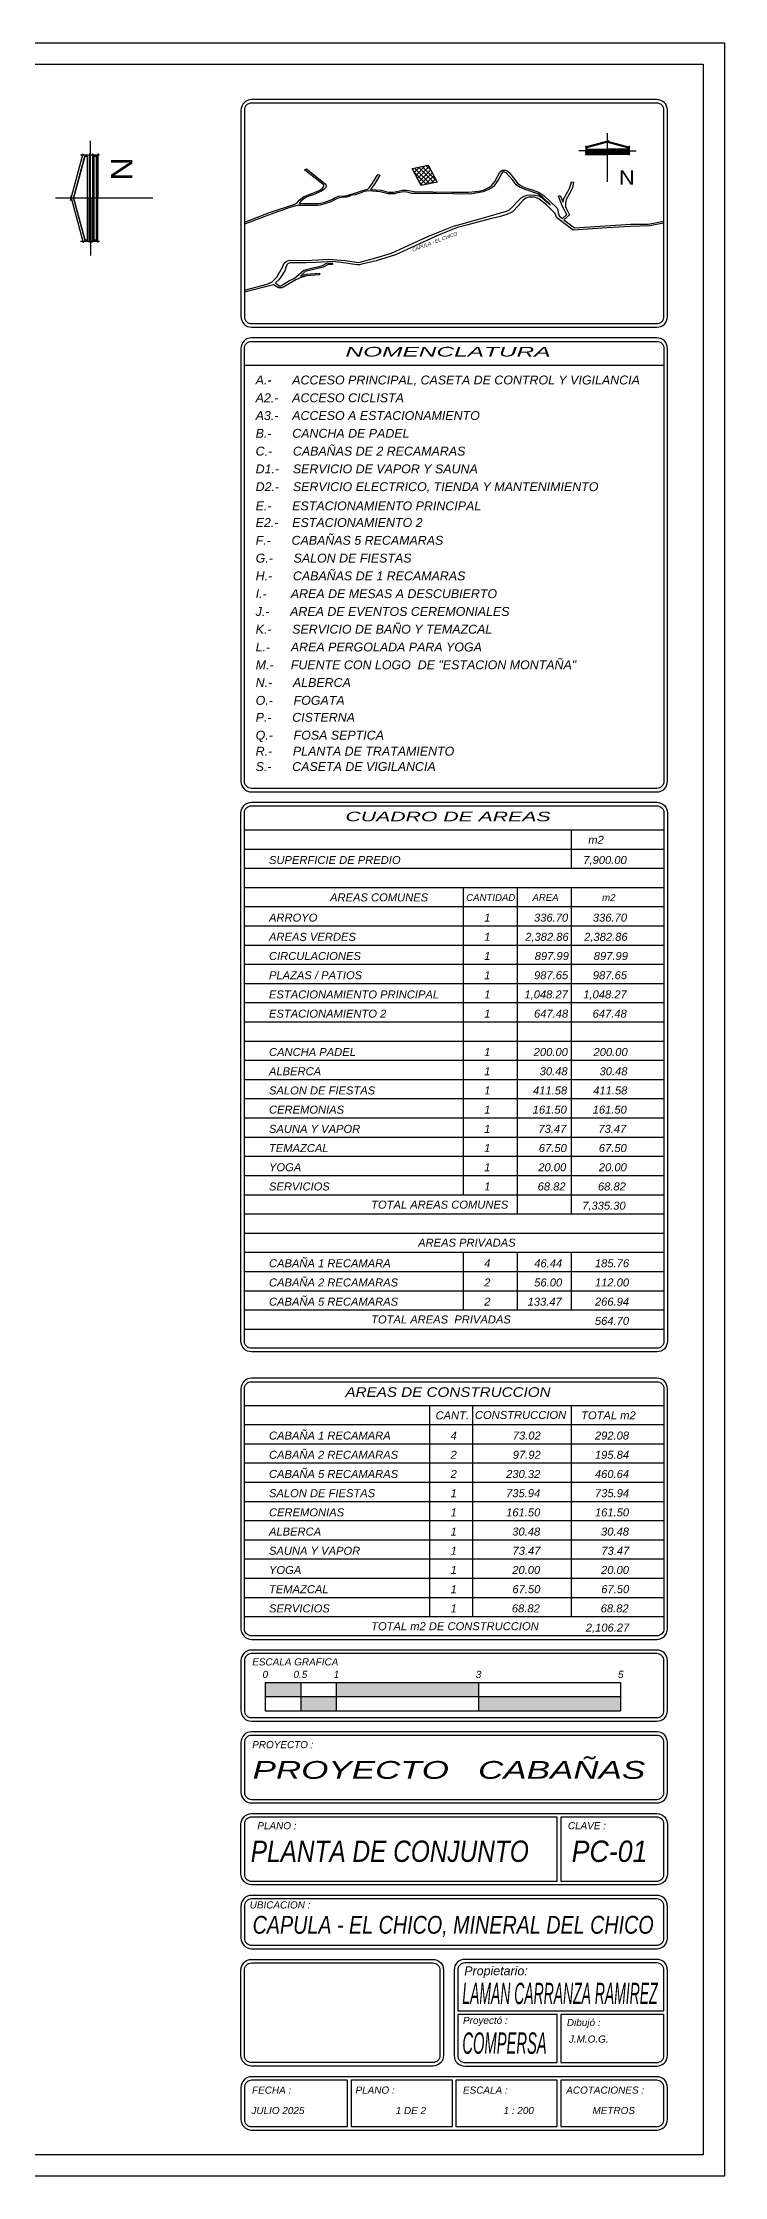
# Model space of a CAD drawing. Header units: millimetres. Extents: x 525387 to 527545, y 2235066 to 2235448.
# Drawn here: x 525651.4 to 525689.8, y 2235214.6 to 2235334.6 of the extents above; entities that cross this region are included whole.
import ezdxf
from ezdxf.enums import TextEntityAlignment as Align

# ---------------------------------------------------------------- set-up
doc = ezdxf.new("R2010")
doc.units = ezdxf.units.MM
doc.layers.add('auxiliar', color=6, linetype='Continuous')
doc.layers.add('pie de plano', color=7, linetype='Continuous')
doc.styles.add('ARIAL', font='ariali.ttf')
doc.styles.add('SWIS721', font='swissko.ttf')

msp = doc.modelspace()

# ---------------------------------------------------------------- hatches: boundary and pattern name
at = {"layer": 'auxiliar'}
h = msp.add_hatch(dxfattribs=at)
h.set_pattern_fill('NET', color=8, scale=0.058, angle=45)
h.set_pattern_definition([(45, (-1162.57987, -207.15231), (-0.130213713756, 0.130213713756), []), (135, (-1162.57987, -207.15231), (-0.130213713756, -0.130213713756), [])])
h.paths.add_polyline_path([(525672.226, 2235327.482), (525672.739, 2235326.53), (525673.634, 2235326.72), (525673.134, 2235327.686)])
at = {"layer": 'pie de plano'}
h = msp.add_hatch(color=256, dxfattribs=at)
h.dxf.hatch_style = 1
h.paths.add_polyline_path([(525665.956, 2235242.345), (525663.956, 2235242.345), (525663.956, 2235241.545), (525665.956, 2235241.545)])
h = msp.add_hatch(color=256, dxfattribs=at)
h.dxf.hatch_style = 1
h.paths.add_polyline_path([(525667.956, 2235241.545), (525665.956, 2235241.545), (525665.956, 2235240.745), (525667.956, 2235240.745)])
h = msp.add_hatch(color=256, dxfattribs=at)
h.dxf.hatch_style = 1
h.paths.add_polyline_path([(525675.956, 2235242.345), (525667.956, 2235242.345), (525667.956, 2235241.545), (525675.956, 2235241.545)])
h = msp.add_hatch(color=256, dxfattribs=at)
h.dxf.hatch_style = 1
h.paths.add_polyline_path([(525683.956, 2235241.545), (525675.956, 2235241.545), (525675.956, 2235240.745), (525683.956, 2235240.745)])

# ---------------------------------------------------------------- linework, layer by layer
for p, q in [((525662.79, 2235316.437), (525686.39, 2235316.437)), ((525662.79, 2235290.297), (525686.39, 2235290.297)), ((525662.79, 2235289.217), (525686.39, 2235289.217)), ((525681.194, 2235288.137), (525681.194, 2235290.297)), ((525662.79, 2235288.137), (525686.39, 2235288.137)), ((525662.79, 2235287.057), (525686.39, 2235287.057)), ((525675.11, 2235269.777), (525675.11, 2235287.057)), ((525678.152, 2235268.697), (525678.152, 2235287.057)), ((525681.194, 2235268.697), (525681.194, 2235287.057)), ((525662.79, 2235285.977), (525686.39, 2235285.977)), ((525662.79, 2235284.897), (525686.39, 2235284.897)), ((525662.79, 2235283.817), (525686.39, 2235283.817)), ((525662.79, 2235282.737), (525686.39, 2235282.737)), ((525662.79, 2235281.657), (525686.39, 2235281.657)), ((525662.79, 2235280.577), (525686.39, 2235280.577)), ((525662.79, 2235279.497), (525686.39, 2235279.497)), ((525662.79, 2235278.417), (525686.39, 2235278.417)), ((525662.79, 2235277.337), (525686.39, 2235277.337)), ((525662.79, 2235276.257), (525686.39, 2235276.257)), ((525662.79, 2235275.177), (525686.39, 2235275.177)), ((525662.79, 2235274.097), (525686.39, 2235274.097)), ((525662.79, 2235273.017), (525686.39, 2235273.017)), ((525662.79, 2235271.937), (525686.39, 2235271.937)), ((525662.79, 2235270.857), (525686.39, 2235270.857)), ((525662.79, 2235269.777), (525686.39, 2235269.777)), ((525662.79, 2235268.697), (525686.39, 2235268.697)), ((525662.79, 2235267.617), (525686.39, 2235267.617)), ((525662.79, 2235266.537), (525686.39, 2235266.537)), ((525675.11, 2235263.297), (525675.11, 2235266.537)), ((525678.152, 2235263.297), (525678.152, 2235266.537)), ((525681.194, 2235263.297), (525681.194, 2235266.537)), ((525662.79, 2235265.457), (525686.39, 2235265.457)), ((525662.79, 2235264.377), (525686.39, 2235264.377)), ((525662.79, 2235263.297), (525686.39, 2235263.297)), ((525662.79, 2235262.217), (525686.39, 2235262.217)), ((525662.79, 2235257.927), (525686.39, 2235257.927)), ((525662.79, 2235256.847), (525686.39, 2235256.847)), ((525673.219, 2235246.047), (525673.219, 2235257.927)), ((525675.631, 2235246.047), (525675.631, 2235257.927)), ((525681.194, 2235255.767), (525681.194, 2235257.927)), ((525681.194, 2235246.047), (525681.194, 2235256.847)), ((525662.79, 2235255.767), (525686.39, 2235255.767)), ((525662.79, 2235254.687), (525686.39, 2235254.687)), ((525662.79, 2235253.607), (525686.39, 2235253.607)), ((525662.79, 2235252.527), (525686.39, 2235252.527)), ((525662.79, 2235251.447), (525686.39, 2235251.447)), ((525662.79, 2235250.367), (525686.39, 2235250.367)), ((525662.79, 2235249.287), (525686.39, 2235249.287)), ((525662.79, 2235248.207), (525686.39, 2235248.207)), ((525662.79, 2235247.127), (525686.39, 2235247.127)), ((525662.79, 2235246.047), (525686.39, 2235246.047))]:
    msp.add_line(p, q)
at = {"layer": 'auxiliar'}
for p, q in [((525666.161, 2235327.423), (525666.278, 2235327.469)), ((525667.193, 2235326.611), (525666.161, 2235327.423)), ((525666.278, 2235327.469), (525667.335, 2235326.623)), ((525667.161, 2235326.368), (525667.235, 2235326.451)), ((525667.26, 2235326.553), (525667.193, 2235326.611)), ((525667.235, 2235326.451), (525667.26, 2235326.505)), ((525667.362, 2235326.431), (525667.256, 2235326.311)), ((525667.26, 2235326.505), (525667.26, 2235326.553)), ((525667.335, 2235326.623), (525667.369, 2235326.572)), ((525667.388, 2235326.5), (525667.362, 2235326.431)), ((525667.369, 2235326.572), (525667.388, 2235326.5)), ((525669.733, 2235326.332), (525669.803, 2235326.403)), ((525669.803, 2235326.403), (525670.003, 2235326.674)), ((525670.115, 2235326.611), (525669.888, 2235326.313)), ((525670.003, 2235326.674), (525670.301, 2235327.161)), ((525670.414, 2235327.109), (525670.115, 2235326.611)), ((525670.301, 2235327.161), (525670.414, 2235327.109)), ((525676.274, 2235326.285), (525676.586, 2235326.442)), ((525676.586, 2235326.442), (525676.705, 2235326.544)), ((525676.705, 2235326.544), (525676.871, 2235326.766)), ((525676.871, 2235326.766), (525677.009, 2235327.002)), ((525677.009, 2235327.002), (525677.132, 2235327.238)), ((525677.132, 2235327.238), (525677.208, 2235327.341)), ((525677.208, 2235327.341), (525677.31, 2235327.398)), ((525664.192, 2235325.007), (525665.627, 2235325.484)), ((525665.627, 2235325.484), (525665.75, 2235325.56)), ((525665.75, 2235325.56), (525665.876, 2235325.716)), ((525665.963, 2235325.654), (525665.864, 2235325.517)), ((525665.864, 2235325.517), (525666.989, 2235325.521)), ((525665.876, 2235325.716), (525665.956, 2235325.78)), ((525665.956, 2235325.78), (525666.129, 2235325.908)), ((525666.128, 2235325.777), (525665.963, 2235325.654)), ((525666.273, 2235325.872), (525666.128, 2235325.777)), ((525666.129, 2235325.908), (525666.335, 2235326)), ((525666.465, 2235325.955), (525666.273, 2235325.872)), ((525666.335, 2235326), (525666.584, 2235326.076)), ((525666.666, 2235326.013), (525666.465, 2235325.955)), ((525666.584, 2235326.076), (525666.924, 2235326.222)), ((525667.13, 2235326.214), (525666.666, 2235326.013)), ((525666.924, 2235326.222), (525667.025, 2235326.267)), ((525666.989, 2235325.521), (525667.298, 2235325.595)), ((525667.025, 2235326.267), (525667.161, 2235326.368)), ((525667.256, 2235326.311), (525667.13, 2235326.214)), ((525667.298, 2235325.595), (525667.576, 2235325.689)), ((525667.576, 2235325.689), (525667.747, 2235325.768)), ((525667.747, 2235325.768), (525667.897, 2235325.858)), ((525667.897, 2235325.858), (525667.984, 2235325.898)), ((525667.984, 2235325.898), (525668.088, 2235325.927)), ((525668.088, 2235325.927), (525668.455, 2235325.955)), ((525668.455, 2235325.955), (525668.635, 2235325.995)), ((525668.635, 2235325.995), (525668.771, 2235326.048)), ((525668.771, 2235326.048), (525668.935, 2235326.091)), ((525668.935, 2235326.091), (525669.11, 2235326.142)), ((525669.11, 2235326.142), (525669.385, 2235326.243)), ((525669.385, 2235326.243), (525669.581, 2235326.283)), ((525669.581, 2235326.283), (525669.668, 2235326.303)), ((525669.668, 2235326.303), (525669.733, 2235326.332)), ((525669.888, 2235326.313), (525670.487, 2235326.27)), ((525670.487, 2235326.27), (525670.743, 2235326.191)), ((525670.743, 2235326.191), (525670.901, 2235326.152)), ((525670.901, 2235326.152), (525671.196, 2235326.159)), ((525671.196, 2235326.159), (525671.339, 2235326.196)), ((525671.339, 2235326.196), (525671.508, 2235326.239)), ((525671.508, 2235326.239), (525671.682, 2235326.266)), ((525671.682, 2235326.266), (525671.904, 2235326.266)), ((525671.904, 2235326.266), (525672.137, 2235326.236)), ((525672.137, 2235326.236), (525672.342, 2235326.206)), ((525672.342, 2235326.206), (525674.456, 2235326.165)), ((525674.456, 2235326.165), (525675.389, 2235326.152)), ((525675.389, 2235326.152), (525675.785, 2235326.199)), ((525675.785, 2235326.199), (525676.083, 2235326.235)), ((525676.083, 2235326.235), (525676.274, 2235326.285)), ((525662.79, 2235324.473), (525664.192, 2235325.007))]:
    msp.add_line(p, q, dxfattribs=at)
at = {"layer": 'auxiliar', "color": 1, "linetype": 'Continuous'}
for points in [[(525509.79, 2235334.567), (525689.79, 2235334.567), (525689.79, 2235214.567), (525509.79, 2235214.567)], [(525510.99, 2235333.367), (525688.59, 2235333.367), (525688.59, 2235215.767), (525510.99, 2235215.767)]]:
    msp.add_lwpolyline(points, close=True, dxfattribs=at)
at = {"layer": 'auxiliar'}
msp.add_lwpolyline([(525672.739, 2235326.53), (525672.226, 2235327.482), (525673.134, 2235327.686), (525673.634, 2235326.72)], close=True, dxfattribs=at)
for points in [[(525662.79, 2235320.643), (525664.072, 2235320.99), (525664.356, 2235321.112), (525664.619, 2235321.37), (525664.917, 2235321.895), (525665.017, 2235322.163), (525665.141, 2235322.268), (525665.318, 2235322.334), (525666.077, 2235322.324), (525666.606, 2235322.342), (525667.545, 2235322.386), (525668.466, 2235322.317), (525669.223, 2235322.201), (525670.176, 2235322.462), (525671.073, 2235322.73), (525672.041, 2235323.17), (525673.108, 2235323.669), (525673.7, 2235323.914), (525674.561, 2235324.246), (525674.959, 2235324.354), (525676.241, 2235324.719), (525677.542, 2235325.087), (525677.709, 2235325.173), (525678.366, 2235325.837), (525678.524, 2235325.936), (525678.693, 2235325.997), (525678.889, 2235326.004), (525679.172, 2235325.994), (525679.334, 2235325.945), (525679.55, 2235325.832), (525680.017, 2235325.456), (525679.586, 2235325.867), (525679.294, 2235326.06), (525678.585, 2235326.314), (525678.274, 2235326.448), (525678.085, 2235326.57), (525677.891, 2235326.831), (525677.682, 2235327.068), (525677.524, 2235327.25), (525677.372, 2235327.311), (525677.323, 2235327.311), (525677.255, 2235327.192), (525677.105, 2235326.908), (525676.875, 2235326.569), (525676.801, 2235326.475), (525676.705, 2235326.407), (525676.455, 2235326.267), (525676.349, 2235326.227), (525676.219, 2235326.181), (525676.011, 2235326.139), (525675.469, 2235326.055), (525673.574, 2235326.09), (525672.214, 2235326.09), (525671.953, 2235326.158), (525671.735, 2235326.175), (525671.401, 2235326.125), (525671.238, 2235326.065), (525670.873, 2235326.065), (525670.434, 2235326.177), (525669.785, 2235326.234), (525669.527, 2235326.188), (525669.24, 2235326.081), (525669.014, 2235326.015), (525668.855, 2235325.984), (525668.547, 2235325.875), (525668.446, 2235325.875), (525668.116, 2235325.836), (525668.001, 2235325.8), (525667.65, 2235325.624), (525667.373, 2235325.524), (525667.052, 2235325.437), (525666.907, 2235325.418), (525665.786, 2235325.418), (525665.677, 2235325.399), (525665.352, 2235325.292), (525664.451, 2235324.983), (525663.629, 2235324.677), (525662.79, 2235324.364)], [(525677.31, 2235327.398), (525677.457, 2235327.393), (525677.57, 2235327.352), (525677.676, 2235327.266), (525678.068, 2235326.803), (525678.147, 2235326.667), (525678.35, 2235326.524), (525678.605, 2235326.409), (525678.98, 2235326.283), (525679.327, 2235326.151), (525679.637, 2235325.976), (525680.359, 2235325.285), (525680.425, 2235325.162), (525680.448, 2235324.995), (525680.5, 2235324.835), (525680.68, 2235324.675), (525680.932, 2235324.898), (525680.68, 2235325.358), (525680.452, 2235325.926), (525680.55, 2235325.966), (525680.722, 2235325.604), (525680.749, 2235325.759), (525680.994, 2235326.2), (525681.106, 2235326.428), (525681.188, 2235326.74), (525681.301, 2235326.722), (525681.244, 2235326.4), (525681.057, 2235326.048), (525680.893, 2235325.745), (525680.848, 2235325.565), (525680.848, 2235325.337), (525681.085, 2235324.878), (525680.768, 2235324.602), (525681.355, 2235324.158), (525684.522, 2235324.357), (525685.506, 2235324.352), (525686.39, 2235324.524)], [(525686.39, 2235324.412), (525685.57, 2235324.259), (525684.504, 2235324.228), (525683.2, 2235324.159), (525681.293, 2235324.016), (525680.356, 2235324.733), (525680.281, 2235324.951), (525679.77, 2235325.467), (525679.377, 2235325.764), (525679.262, 2235325.831), (525679.124, 2235325.873), (525678.769, 2235325.874), (525678.614, 2235325.825), (525678.475, 2235325.707), (525678.191, 2235325.394), (525677.872, 2235325.048), (525677.557, 2235324.909), (525677.125, 2235324.766), (525676.694, 2235324.678), (525675.362, 2235324.329), (525674.771, 2235324.169), (525673.737, 2235323.767), (525671.288, 2235322.627), (525670.195, 2235322.304), (525669.401, 2235322.107), (525669.271, 2235322.077), (525669.138, 2235322.075), (525668.238, 2235322.201), (525667.769, 2235322.253), (525666.83, 2235322.209), (525666.253, 2235322.191), (525665.365, 2235322.191), (525665.249, 2235322.144), (525665.178, 2235322.07), (525665.098, 2235321.874), (525665.059, 2235321.733), (525664.857, 2235321.416), (525664.72, 2235321.225), (525664.54, 2235321.058), (525664.736, 2235320.9), (525664.835, 2235320.892), (525665.324, 2235321.183), (525665.589, 2235321.303), (525666.13, 2235321.778), (525666.719, 2235321.927), (525667.002, 2235321.982), (525667.176, 2235322.037), (525667.422, 2235322.163), (525667.733, 2235322.186), (525667.739, 2235322.094), (525667.507, 2235322.094), (525667.214, 2235321.937), (525666.201, 2235321.698), (525665.935, 2235321.441), (525666.255, 2235321.539), (525667.004, 2235321.601), (525667.011, 2235321.512), (525666.28, 2235321.446), (525665.981, 2235321.355), (525665.691, 2235321.22), (525664.912, 2235320.788), (525664.845, 2235320.772), (525664.706, 2235320.772), (525664.417, 2235320.955), (525662.79, 2235320.526)]]:
    msp.add_lwpolyline(points, dxfattribs=at)
at = {"layer": 'pie de plano', "color": 1}
for p, q in [((525654.128, 2235325.829), (525654.128, 2235329.052)), ((525683.283, 2235329.054), (525681.96, 2235328.693)), ((525683.214, 2235328.967), (525682.032, 2235328.645)), ((525683.145, 2235329.054), (525684.469, 2235328.693)), ((525683.214, 2235326.741), (525683.214, 2235329.477)), ((525683.214, 2235328.967), (525684.397, 2235328.645)), ((525653.002, 2235325.691), (525653.723, 2235328.337)), ((525653.175, 2235325.829), (525653.819, 2235328.193)), ((525653.572, 2235328.262), (525654.089, 2235328.262)), ((525653.819, 2235328.193), (525653.955, 2235328.193)), ((525653.955, 2235328.193), (525653.955, 2235325.829)), ((525654.07, 2235328.337), (525654.07, 2235325.829)), ((525654.07, 2235328.262), (525654.645, 2235328.262)), ((525654.245, 2235328.337), (525654.246, 2235325.829)), ((525654.32, 2235328.193), (525654.471, 2235328.193)), ((525654.32, 2235328.193), (525654.32, 2235325.829)), ((525654.471, 2235328.193), (525654.471, 2235325.829)), ((525654.545, 2235328.337), (525654.545, 2235325.829)), ((525683.214, 2235328.491), (525681.603, 2235328.491)), ((525681.96, 2235328.52), (525683.214, 2235328.52)), ((525681.96, 2235328.432), (525683.214, 2235328.432)), ((525681.96, 2235328.282), (525683.214, 2235328.282)), ((525681.998, 2235328.769), (525681.998, 2235328.51)), ((525681.998, 2235328.52), (525681.998, 2235328.232)), ((525682.032, 2235328.645), (525682.032, 2235328.577)), ((525682.032, 2235328.577), (525683.214, 2235328.577)), ((525682.032, 2235328.395), (525682.032, 2235328.319)), ((525682.032, 2235328.395), (525683.214, 2235328.395)), ((525682.032, 2235328.319), (525683.214, 2235328.319)), ((525684.397, 2235328.577), (525683.214, 2235328.577)), ((525684.469, 2235328.52), (525683.214, 2235328.52)), ((525683.214, 2235328.491), (525684.826, 2235328.491)), ((525684.469, 2235328.432), (525683.214, 2235328.432)), ((525684.397, 2235328.395), (525683.214, 2235328.395)), ((525684.397, 2235328.319), (525683.214, 2235328.319)), ((525684.469, 2235328.282), (525683.214, 2235328.282)), ((525684.397, 2235328.645), (525684.397, 2235328.577)), ((525684.397, 2235328.395), (525684.397, 2235328.319)), ((525684.431, 2235328.769), (525684.431, 2235328.51)), ((525684.431, 2235328.52), (525684.431, 2235328.232)), ((525657.628, 2235325.829), (525652.156, 2235325.829)), ((525653.002, 2235325.967), (525653.723, 2235323.32)), ((525653.175, 2235325.829), (525653.819, 2235323.464)), ((525653.955, 2235323.464), (525653.955, 2235325.829)), ((525654.07, 2235323.32), (525654.07, 2235325.829)), ((525654.128, 2235325.829), (525654.128, 2235322.605)), ((525654.245, 2235323.32), (525654.246, 2235325.829)), ((525654.32, 2235323.464), (525654.32, 2235325.829)), ((525654.471, 2235323.464), (525654.471, 2235325.829)), ((525654.545, 2235323.32), (525654.545, 2235325.829)), ((525653.572, 2235323.395), (525654.089, 2235323.395)), ((525653.819, 2235323.464), (525653.955, 2235323.464)), ((525654.07, 2235323.395), (525654.645, 2235323.395)), ((525654.32, 2235323.464), (525654.471, 2235323.464))]:
    msp.add_line(p, q, dxfattribs=at)
at = {"layer": 'pie de plano'}
for p, q in [((525663.956, 2235242.345), (525663.956, 2235240.745)), ((525663.956, 2235242.345), (525683.956, 2235242.345)), ((525663.956, 2235241.545), (525683.956, 2235241.545)), ((525665.956, 2235242.345), (525665.956, 2235240.745)), ((525667.956, 2235242.345), (525667.956, 2235240.745)), ((525675.956, 2235242.345), (525675.956, 2235240.745)), ((525683.956, 2235242.345), (525683.956, 2235240.745)), ((525663.956, 2235240.745), (525683.956, 2235240.745))]:
    msp.add_line(p, q, dxfattribs=at)
for points in [[(525685.99, 2235318.567, 0.4142136), (525686.59, 2235319.167), (525686.59, 2235330.767, 0.4142136), (525685.99, 2235331.367), (525663.19, 2235331.367, 0.4142136), (525662.59, 2235330.767), (525662.59, 2235319.167, 0.4142136), (525663.19, 2235318.567)], [(525685.99, 2235318.767, 0.4142136), (525686.39, 2235319.167), (525686.39, 2235330.767, 0.4142136), (525685.99, 2235331.167), (525663.19, 2235331.167, 0.4142136), (525662.79, 2235330.767), (525662.79, 2235319.167, 0.4142136), (525663.19, 2235318.767)], [(525685.99, 2235292.427, 0.4142136), (525686.59, 2235293.027), (525686.59, 2235317.367, 0.4142136), (525685.99, 2235317.967), (525663.19, 2235317.967, 0.4142136), (525662.59, 2235317.367), (525662.59, 2235293.027, 0.4142136), (525663.19, 2235292.427)], [(525685.99, 2235317.767, -0.4142136), (525686.39, 2235317.367), (525686.39, 2235293.027, -0.4142136), (525685.99, 2235292.627), (525663.19, 2235292.627, -0.4142136), (525662.79, 2235293.027), (525662.79, 2235317.367, -0.4142136), (525663.19, 2235317.767)], [(525685.99, 2235291.847, -0.4142136), (525686.59, 2235291.247), (525686.59, 2235261.537, -0.4142136), (525685.99, 2235260.937), (525663.19, 2235260.937, -0.4142136), (525662.59, 2235261.537), (525662.59, 2235291.247, -0.4142136), (525663.19, 2235291.847)], [(525685.99, 2235291.647, -0.4142136), (525686.39, 2235291.247), (525686.39, 2235261.537, -0.4142136), (525685.99, 2235261.137), (525663.19, 2235261.137, -0.4142136), (525662.79, 2235261.537), (525662.79, 2235291.247, -0.4142136), (525663.19, 2235291.647)], [(525685.99, 2235244.767, 0.4142136), (525686.59, 2235245.367), (525686.59, 2235258.857, 0.4142136), (525685.99, 2235259.457), (525663.19, 2235259.457, 0.4142136), (525662.59, 2235258.857), (525662.59, 2235245.367, 0.4142136), (525663.19, 2235244.767)], [(525685.99, 2235259.257, -0.4142136), (525686.39, 2235258.857), (525686.39, 2235245.367, -0.4142136), (525685.99, 2235244.967), (525663.19, 2235244.967, -0.4142136), (525662.79, 2235245.367), (525662.79, 2235258.857, -0.4142136), (525663.19, 2235259.257)], [(525685.99, 2235240.167, 0.4142136), (525686.59, 2235240.767), (525686.59, 2235243.567, 0.4142136), (525685.99, 2235244.167), (525663.19, 2235244.167, 0.4142136), (525662.59, 2235243.567), (525662.59, 2235240.767, 0.4142136), (525663.19, 2235240.167)], [(525685.99, 2235240.367, 0.4142136), (525686.39, 2235240.767), (525686.39, 2235243.567, 0.4142136), (525685.99, 2235243.967), (525663.19, 2235243.967, 0.4142136), (525662.79, 2235243.567), (525662.79, 2235240.767, 0.4142136), (525663.19, 2235240.367)], [(525685.99, 2235235.567, 0.4142136), (525686.59, 2235236.167), (525686.59, 2235238.967, 0.4142136), (525685.99, 2235239.567), (525663.19, 2235239.567, 0.4142136), (525662.59, 2235238.967), (525662.59, 2235236.167, 0.4142136), (525663.19, 2235235.567)], [(525685.99, 2235235.767, 0.4142136), (525686.39, 2235236.167), (525686.39, 2235238.967, 0.4142136), (525685.99, 2235239.367), (525663.19, 2235239.367, 0.4142136), (525662.79, 2235238.967), (525662.79, 2235236.167, 0.4142136), (525663.19, 2235235.767)], [(525663.19, 2235230.967, -0.4142136), (525662.59, 2235231.567), (525662.59, 2235234.367, -0.4142136), (525663.19, 2235234.967), (525685.99, 2235234.967, -0.4142136), (525686.59, 2235234.367), (525686.59, 2235231.567, -0.4142136), (525685.99, 2235230.967)], [(525680.39, 2235234.767), (525663.19, 2235234.767, 0.4142136), (525662.79, 2235234.367), (525662.79, 2235231.567, 0.4142136), (525663.19, 2235231.167), (525680.39, 2235231.167)], [(525680.59, 2235231.167), (525685.99, 2235231.167, 0.4142136), (525686.39, 2235231.567), (525686.39, 2235234.367, 0.4142136), (525685.99, 2235234.767), (525680.59, 2235234.767)], [(525685.99, 2235227.367, 0.4142136), (525686.59, 2235227.967), (525686.59, 2235229.767, 0.4142136), (525685.99, 2235230.367), (525663.19, 2235230.367, 0.4142136), (525662.59, 2235229.767), (525662.59, 2235227.967, 0.4142136), (525663.19, 2235227.367)], [(525685.99, 2235227.567, 0.4142136), (525686.39, 2235227.967), (525686.39, 2235229.767, 0.4142136), (525685.99, 2235230.167), (525663.19, 2235230.167, 0.4142136), (525662.79, 2235229.767), (525662.79, 2235227.967, 0.4142136), (525663.19, 2235227.567)], [(525663.19, 2235220.767, -0.4142136), (525662.59, 2235221.367), (525662.59, 2235226.167, -0.4142136), (525663.19, 2235226.767), (525673.39, 2235226.767, -0.4142136), (525673.99, 2235226.167), (525673.99, 2235221.367, -0.4142136), (525673.39, 2235220.767)], [(525663.19, 2235220.967, -0.4142136), (525662.79, 2235221.367), (525662.79, 2235226.167, -0.4142136), (525663.19, 2235226.567), (525673.39, 2235226.567, -0.4142136), (525673.79, 2235226.167), (525673.79, 2235221.367, -0.4142136), (525673.39, 2235220.967)], [(525685.99, 2235220.767, 0.4142136), (525686.59, 2235221.367), (525686.59, 2235226.167, 0.4142136), (525685.99, 2235226.767), (525675.19, 2235226.767, 0.4142136), (525674.59, 2235226.167), (525674.59, 2235221.367, 0.4142136), (525675.19, 2235220.767)], [(525674.79, 2235226.167), (525674.79, 2235223.867), (525686.39, 2235223.867), (525686.39, 2235226.167, 0.4142136), (525685.99, 2235226.567), (525675.19, 2235226.567, 0.4142136)], [(525680.39, 2235223.667), (525674.79, 2235223.667), (525674.79, 2235221.367, 0.4142136), (525675.19, 2235220.967), (525680.39, 2235220.967)], [(525680.59, 2235220.967), (525685.99, 2235220.967, 0.4142136), (525686.39, 2235221.367), (525686.39, 2235223.667), (525680.59, 2235223.667)], [(525685.99, 2235217.167, 0.4142136), (525686.59, 2235217.767), (525686.59, 2235219.567, 0.4142136), (525685.99, 2235220.167), (525663.19, 2235220.167, 0.4142136), (525662.59, 2235219.567), (525662.59, 2235217.767, 0.4142136), (525663.19, 2235217.167)], [(525668.59, 2235219.967), (525663.19, 2235219.967, 0.4142136), (525662.79, 2235219.567), (525662.79, 2235217.767, 0.4142136), (525663.19, 2235217.367), (525668.59, 2235217.367)], [(525680.59, 2235219.967), (525680.59, 2235217.367), (525685.99, 2235217.367, 0.4142136), (525686.39, 2235217.767), (525686.39, 2235219.567, 0.4142136), (525685.99, 2235219.967)]]:
    msp.add_lwpolyline(points, format="xyb", close=True, dxfattribs=at)
at = {"layer": 'pie de plano', "color": 1}
for points, const_width in [([(525682.032, 2235328.645), (525683.214, 2235328.967), (525684.397, 2235328.645), (525684.397, 2235328.577), (525682.032, 2235328.577)], 0.0437), ([(525653.819, 2235323.464), (525653.175, 2235325.829), (525653.819, 2235328.193), (525653.955, 2235328.193), (525653.955, 2235323.464)], 0.0874), ([(525654.32, 2235323.464), (525654.32, 2235328.193), (525654.471, 2235328.193), (525654.471, 2235323.464)], 0.0874), ([(525682.032, 2235328.395), (525684.397, 2235328.395), (525684.397, 2235328.319), (525682.032, 2235328.319)], 0.0437)]:
    msp.add_lwpolyline(points, close=True, dxfattribs=dict(at, const_width=const_width))
at = {"layer": 'pie de plano'}
for points in [[(525674.49, 2235219.967), (525668.79, 2235219.967), (525668.79, 2235217.367), (525674.49, 2235217.367)], [(525680.39, 2235217.367), (525680.39, 2235219.967), (525674.69, 2235219.967), (525674.69, 2235217.367)]]:
    msp.add_lwpolyline(points, close=True, dxfattribs=at)

# ---------------------------------------------------------------- texts
at = {"layer": 'pie de plano', "color": 1, "style": 'SWIS721', "width": 0.975836}
msp.add_text('N', height=1.2, rotation=90, dxfattribs=at).set_placement((525656.492, 2235326.802), (525656.492, 2235328.127), align=Align.FIT)
msp.add_text('N', height=0.8, dxfattribs=at).set_placement((525683.863, 2235326.586), (525684.747, 2235326.586), align=Align.FIT)
at = {"layer": 'pie de plano', "style": 'ARIAL'}
msp.add_text('CAPULA - EL CHICO', height=0.2, rotation=20.65302, dxfattribs=at).set_placement((525672.275, 2235322.806))
for s, height, width, p, p2 in [('NOMENCLATURA', 0.54, 1.823014, (525668.475, 2235316.916), (525680.013, 2235316.916)), ('CUADRO DE AREAS', 0.54, 1.581172, (525668.475, 2235290.776), (525680.013, 2235290.776)), ('AREAS DE CONSTRUCCION', 0.54, 1.129898, (525668.475, 2235258.406), (525680.013, 2235258.406)), ('PROYECTO   CABAÑAS', 1, 1.408348, (525663.25, 2235236.925), (525685.342, 2235236.925)), ('PLANTA DE CONJUNTO', 1.2, 0.819246, (525663.146, 2235232.251), (525678.789, 2235232.251)), ('PC-01', 1.2, 0.896661, (525681.202, 2235232.251), (525685.462, 2235232.251)), ('CAPULA - EL CHICO, MINERAL DEL CHICO', 1, 0.794208, (525663.25, 2235228.214), (525685.814, 2235228.214)), ('LAMAN CARRANZA RAMIREZ', 1.2, 0.467192, (525675.049, 2235224.252), (525686.035, 2235224.252)), ('COMPERSA', 1.2, 0.494659, (525675.049, 2235221.46), (525679.795, 2235221.46))]:
    msp.add_text(s, height=height, dxfattribs=dict(at, width=width)).set_placement(p, p2, align=Align.FIT)
for s, height, p in [('A.-      ACCESO PRINCIPAL, CASETA DE CONTROL Y VIGILANCIA', 0.5, (525663.421, 2235315.346)), ('A2.-    ACCESO CICLISTA', 0.5, (525663.421, 2235314.346)), ('A3.-    ACCESO A ESTACIONAMIENTO', 0.5, (525663.421, 2235313.346)), ('B.-      CANCHA DE PADEL', 0.5, (525663.421, 2235312.346)), ('D1.-    SERVICIO DE VAPOR Y SAUNA', 0.5, (525663.421, 2235310.346)), ('C.-      CABAÑAS DE 2 RECAMARAS', 0.5, (525663.421, 2235311.346)), ('D2.-    SERVICIO ELECTRICO, TIENDA Y MANTENIMIENTO', 0.5, (525663.421, 2235309.346)), ('E.-      ESTACIONAMIENTO PRINCIPAL', 0.5, (525663.421, 2235308.265)), ('E2.-    ESTACIONAMIENTO 2', 0.5, (525663.421, 2235307.328)), ('F.-      CABAÑAS 5 RECAMARAS', 0.5, (525663.421, 2235306.328)), ('H.-      CABAÑAS DE 1 RECAMARAS', 0.5, (525663.421, 2235304.328)), ('G.-      SALON DE FIESTAS', 0.5, (525663.421, 2235305.328)), ('I.-       AREA DE MESAS A DESCUBIERTO', 0.5, (525663.421, 2235303.328)), ('J.-      AREA DE EVENTOS CEREMONIALES', 0.5, (525663.421, 2235302.328)), ('K.-      SERVICIO DE BAÑO Y TEMAZCAL', 0.5, (525663.421, 2235301.328)), ('L.-      AREA PERGOLADA PARA YOGA', 0.5, (525663.421, 2235300.328)), ('M.-     FUENTE CON LOGO  DE "ESTACION MONTAÑA"', 0.5, (525663.421, 2235299.328)), ('N.-      ALBERCA', 0.5, (525663.421, 2235298.328)), ('O.-      FOGATA', 0.5, (525663.421, 2235297.328)), ('P.-      CISTERNA', 0.5, (525663.421, 2235296.373)), ('Q.-      FOSA SEPTICA', 0.5, (525663.421, 2235295.37)), ('S.-      CASETA DE VIGILANCIA', 0.5, (525663.421, 2235293.604)), ('R.-      PLANTA DE TRATAMIENTO', 0.5, (525663.421, 2235294.47)), ('m2', 0.45, (525682.134, 2235289.511)), ('SUPERFICIE DE PREDIO', 0.45, (525664.171, 2235288.374)), ('7,900.00', 0.45, (525681.853, 2235288.374)), ('AREAS COMUNES', 0.45, (525667.607, 2235286.271)), ('CANTIDAD', 0.3868, (525675.267, 2235286.298)), ('AREA', 0.3868, (525678.995, 2235286.298)), ('m2', 0.3868, (525682.915, 2235286.298)), ('ARROYO', 0.45, (525664.171, 2235285.134)), ('AREAS VERDES', 0.45, (525664.171, 2235284.054)), ('1', 0.45, (525676.279, 2235285.134)), ('1', 0.45, (525676.279, 2235284.054)), ('2,382.86', 0.45, (525678.586, 2235284.054)), ('336.70', 0.45, (525679.081, 2235285.134)), ('2,382.86', 0.45, (525681.901, 2235284.054)), ('336.70', 0.45, (525682.393, 2235285.134)), ('CIRCULACIONES', 0.45, (525664.171, 2235282.974)), ('1', 0.45, (525676.279, 2235282.974)), ('897.99', 0.45, (525679.121, 2235282.974)), ('897.99', 0.45, (525682.443, 2235282.974)), ('PLAZAS / PATIOS', 0.45, (525664.171, 2235281.894)), ('1', 0.45, (525676.279, 2235281.894)), ('987.65', 0.45, (525679.081, 2235281.894)), ('987.65', 0.45, (525682.393, 2235281.894)), ('ESTACIONAMIENTO PRINCIPAL', 0.45, (525664.171, 2235280.814)), ('1', 0.45, (525676.279, 2235280.814)), ('1,048.27', 0.45, (525678.541, 2235280.814)), ('1,048.27', 0.45, (525681.853, 2235280.814)), ('ESTACIONAMIENTO 2', 0.45, (525664.171, 2235279.734)), ('1', 0.45, (525676.279, 2235279.734)), ('647.48', 0.45, (525679.081, 2235279.734)), ('647.48', 0.45, (525682.378, 2235279.734)), ('CANCHA PADEL', 0.45, (525664.171, 2235277.574)), ('1', 0.45, (525676.279, 2235277.574)), ('   200.00', 0.45, (525678.541, 2235277.574)), ('   200.00', 0.45, (525681.906, 2235277.574)), ('ALBERCA', 0.45, (525664.171, 2235276.494)), ('1', 0.45, (525676.279, 2235276.494)), ('30.48', 0.45, (525679.4, 2235276.494)), ('30.48', 0.45, (525682.768, 2235276.494)), ('SALON DE FIESTAS', 0.45, (525664.171, 2235275.414)), ('1', 0.45, (525676.279, 2235275.414)), ('411.58', 0.45, (525679.025, 2235275.414)), ('411.58', 0.45, (525682.411, 2235275.414)), ('SAUNA Y VAPOR', 0.45, (525664.171, 2235273.254)), ('CEREMONIAS', 0.45, (525664.171, 2235274.334)), ('1', 0.45, (525676.279, 2235274.334)), ('1', 0.45, (525676.279, 2235273.254)), ('161.50', 0.45, (525679.006, 2235274.334)), ('73.47', 0.45, (525679.329, 2235273.254)), ('161.50', 0.45, (525682.381, 2235274.334)), ('73.47', 0.45, (525682.701, 2235273.254)), ('TEMAZCAL', 0.45, (525664.171, 2235272.174)), ('1', 0.45, (525676.279, 2235272.174)), ('67.50', 0.45, (525679.352, 2235272.174)), ('67.50', 0.45, (525682.728, 2235272.174)), ('YOGA', 0.45, (525664.171, 2235271.094)), ('1', 0.45, (525676.279, 2235271.094)), ('    20.00', 0.45, (525678.622, 2235271.094)), ('    20.00', 0.45, (525682.032, 2235271.094)), ('SERVICIOS', 0.45, (525664.171, 2235270.014)), ('1', 0.45, (525676.279, 2235270.014)), ('68.82', 0.45, (525679.285, 2235270.014)), ('68.82', 0.45, (525682.677, 2235270.014)), ('TOTAL AREAS COMUNES', 0.45, (525669.918, 2235268.991)), ('7,335.30', 0.45, (525681.79, 2235268.934)), ('AREAS PRIVADAS', 0.45, (525672.561, 2235266.853)), ('CABAÑA 1 RECAMARA', 0.45, (525664.171, 2235265.694)), ('4', 0.45, (525676.279, 2235265.694)), ('46.44', 0.45, (525679.095, 2235265.694)), ('185.76', 0.45, (525682.508, 2235265.694)), ('CABAÑA 2 RECAMARAS', 0.45, (525664.171, 2235264.614)), ('CABAÑA 5 RECAMARAS', 0.45, (525664.171, 2235263.534)), ('2', 0.45, (525676.279, 2235264.614)), ('56.00', 0.45, (525679.095, 2235264.614)), ('112.00', 0.45, (525682.508, 2235264.614)), ('TOTAL AREAS  PRIVADAS', 0.45, (525669.918, 2235262.533)), ('2', 0.45, (525676.279, 2235263.534)), ('133.47', 0.45, (525678.721, 2235263.534)), ('266.94', 0.45, (525682.508, 2235263.534)), ('564.70', 0.45, (525682.508, 2235262.454)), ('CANT.', 0.45, (525673.542, 2235257.141)), ('CONSTRUCCION', 0.45, (525675.757, 2235257.163)), ('TOTAL m2', 0.45, (525681.731, 2235257.141)), ('CABAÑA 1 RECAMARA', 0.45, (525664.171, 2235256.004)), ('4', 0.45, (525674.388, 2235256.004)), ('73.02', 0.45, (525677.887, 2235256.004)), ('292.08', 0.45, (525682.508, 2235256.004)), ('CABAÑA 2 RECAMARAS', 0.45, (525664.171, 2235254.924)), ('CABAÑA 5 RECAMARAS', 0.45, (525664.171, 2235253.844)), ('2', 0.45, (525674.388, 2235254.924)), ('97.92', 0.45, (525677.887, 2235254.924)), ('195.84', 0.45, (525682.508, 2235254.924)), ('SALON DE FIESTAS', 0.45, (525664.171, 2235252.764)), ('2', 0.45, (525674.388, 2235253.844)), ('1', 0.45, (525674.388, 2235252.764)), ('230.32', 0.45, (525677.513, 2235253.844)), ('735.94', 0.45, (525677.513, 2235252.764)), ('460.64', 0.45, (525682.508, 2235253.844)), ('735.94', 0.45, (525682.51, 2235252.764)), ('CEREMONIAS', 0.45, (525664.171, 2235251.684)), ('1', 0.45, (525674.388, 2235251.684)), ('161.50', 0.45, (525677.513, 2235251.684)), ('161.50', 0.45, (525682.51, 2235251.684)), ('ALBERCA', 0.45, (525664.171, 2235250.604)), ('1', 0.45, (525674.388, 2235250.604)), ('30.48', 0.45, (525677.857, 2235250.604)), ('30.48', 0.45, (525682.853, 2235250.604)), ('SAUNA Y VAPOR', 0.45, (525664.171, 2235249.524)), ('1', 0.45, (525674.388, 2235249.524)), ('73.47', 0.45, (525677.87, 2235249.524)), ('73.47', 0.45, (525682.867, 2235249.524)), ('YOGA', 0.45, (525664.171, 2235248.444)), ('1', 0.45, (525674.388, 2235248.444)), ('20.00', 0.45, (525677.857, 2235248.444)), ('20.00', 0.45, (525682.853, 2235248.444)), ('TEMAZCAL', 0.45, (525664.171, 2235247.364)), ('1', 0.45, (525674.388, 2235247.364)), ('67.50', 0.45, (525677.868, 2235247.364)), ('67.50', 0.45, (525682.865, 2235247.364)), ('SERVICIOS', 0.45, (525664.171, 2235246.284)), ('1', 0.45, (525674.388, 2235246.284)), ('68.82', 0.45, (525677.835, 2235246.284)), ('68.82', 0.45, (525682.832, 2235246.284)), ('TOTAL m2 DE CONSTRUCCION', 0.45, (525669.918, 2235245.283)), ('2,106.27', 0.45, (525681.994, 2235245.204)), ('ESCALA GRAFICA', 0.4, (525663.229, 2235243.301)), ('0', 0.4, (525663.809, 2235242.597)), ('0.5', 0.4, (525665.55, 2235242.597)), ('1', 0.4, (525667.809, 2235242.597)), ('3', 0.4, (525675.809, 2235242.597)), ('5', 0.4, (525683.809, 2235242.597)), ('PROYECTO :', 0.4, (525663.229, 2235238.645)), ('PLANO :', 0.4, (525663.516, 2235234.087)), ('CLAVE :', 0.4, (525680.988, 2235234.087)), ('UBICACION :', 0.4, (525663.086, 2235229.632)), ('Propietario:', 0.5, (525675.16, 2235225.876)), ('Proyectó :', 0.4, (525675.086, 2235223.137)), ('Dibujó :', 0.4, (525680.932, 2235223.019)), ('J.M.O.G.', 0.4, (525681.046, 2235222.089)), ('FECHA :', 0.4, (525663.219, 2235219.218)), ('PLANO :', 0.4, (525669.039, 2235219.218)), ('ESCALA :', 0.4, (525675.086, 2235219.218)), ('ACOTACIONES :', 0.4, (525680.898, 2235219.218)), ('JULIO 2025', 0.4, (525663.184, 2235218.069)), ('1 DE 2', 0.4, (525671.301, 2235218.069)), ('1 : 200', 0.4, (525677.366, 2235218.069)), ('METROS', 0.4, (525682.372, 2235218.069))]:
    msp.add_text(s, height=height, dxfattribs=at).set_placement(p)

doc.saveas('drawing.dxf')
